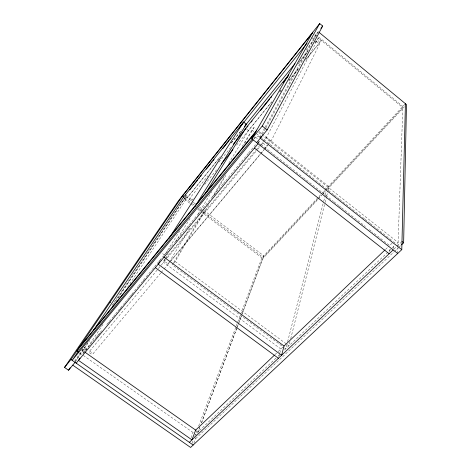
<?xml version="1.0" encoding="UTF-8"?>
<svg xmlns="http://www.w3.org/2000/svg" width="471" height="471" viewBox="0 0 471 471"><rect width="100%" height="100%" fill="white"/><g stroke="black" fill="none" stroke-linecap="round" stroke-linejoin="round"><path stroke-width="0.35" stroke-dasharray="2.35 1.77" d="M397.707 253.492L397.913 247.611M397.936 246.875L402.858 106.452L314.811 33.806M393.238 248.57L393.426 244.496M389.258 251.685L389.452 248.27M289.995 341.575L288.911 345.855L287.145 344.548M290.713 338.72L324.908 203.166M325.09 202.453L326.527 196.743M326.709 196.03L327.969 191.038M328.146 190.319L329.046 186.757L259.191 131.621M286.863 344.578L285.767 348.834L284.59 347.957M287.593 341.734L323.553 201.9M323.736 201.194L325.196 195.512M325.379 194.806L326.109 191.968M278.944 356.282L279.65 353.639M279.827 352.973L280.887 349.005L160.841 260.286M193.917 443.052L195.871 437.818M197.543 433.32L199.857 427.126M201.394 422.999L236.56 328.746M236.819 328.063L238.102 324.619M238.361 323.93L241.44 315.676M241.694 314.987L263.772 255.824L204.084 210.513M197.973 432.413L199.769 427.603M201.564 422.793L237.178 327.292M237.437 326.609L238.715 323.171M238.974 322.488L241.276 316.3M242.3 313.556L262.8 258.591L317.866 199.557M192.133 443.329L193.422 439.896M194.717 436.458L197.125 430.047M198.68 425.914L236.036 326.562M236.295 325.873L261.858 257.878L405.425 103.697M191.102 437.777L193.092 432.561M268.211 144.626L271.043 141.253L321.222 40.73L318.243 38.275L315.028 42.266M263.059 141.512L266.351 137.55L318.243 38.275M258.373 143.102L259.368 141.265M262.406 134.335L265.562 128.524M265.915 127.876L317.848 32.269M259.468 137.479L264.749 127.835M265.102 127.194L315.8 34.618L319.014 30.609M253.857 138.68L255.229 136.26M173.728 263.195L175.147 261.517L208.624 204.632M214.199 195.153L226.474 174.294M244.696 143.325L253.999 127.523L256.306 129.342M173.434 262.977L172.309 264.873L283.995 347.521M173.805 262.341L204.078 211.085M212.303 197.161L224.638 176.278M242.206 146.534L251.92 130.078L253.999 127.523M165.027 258.92L163.873 260.793L168.129 263.943L168.889 262.683M169.266 262.059L190.478 226.839M198.055 214.258L211.691 191.62M228.735 163.319L248.429 130.62L271.467 102.172M165.415 258.296L168.112 253.922M175.824 241.435L190.484 217.708M179.81 230.819L164.62 255.135L161.942 253.151M159.116 261.652L160.252 259.851M85.716 350.377L103.155 324.113M127.494 287.475L185.904 199.533L220.269 156.743M83.12 353.456L84.274 351.725M75.213 361.469L88.318 341.922M113.305 304.655L184.167 198.962L190.007 203.39M75.048 362.364L89.778 340.362M118.015 298.19L185.945 196.743L180.882 203.06L111.592 306.174M74.689 361.086L83.302 348.269M185.486 196.036A1.478 1.272 33 0 0 188.041 196.79L220.287 156.631M231.343 142.866L241.941 129.672M305.973 49.938L313.804 40.188M231.267 143.049L240.893 131.068M298.944 62.237L309.053 49.685M193.134 198.809L192.209 199.951A1.478 1.266 32.3 0 1 190.237 200.045A1.478 1.266 32.3 0 1 189.86 198.167L207.858 175.842M218.933 162.101L230.931 147.211M297.843 64.191L307.534 52.169M314.916 43.008L316.3 41.289A1.707 1.69 71 0 1 318.679 41.054A1.707 1.69 71 0 1 318.926 43.45L305.514 60.017M204.697 184.532L216.719 169.678M236.607 145.121L272.214 101.141M279.615 91.998L281.464 89.714M288.864 80.576L299.038 68.012M279.756 91.933L281.599 89.655M288.97 80.553L299.109 68.036M305.555 60.07L321.222 40.73M254.134 138.904L255.535 137.196A2.655 2.443 30.9 0 1 259.58 137.332M82.902 353.385L87.606 347.692M88.071 347.127L89.949 344.86M90.414 344.295L92.287 342.028M92.758 341.463L94.63 339.197M95.101 338.631L101.654 330.707M106.805 324.472L112.893 317.113M113.364 316.547L115.236 314.281M115.707 313.715L117.579 311.449M118.044 310.884L124.603 302.953M125.074 302.388L126.946 300.121M127.411 299.556L128.819 297.855M129.284 297.289L138.186 286.533M138.651 285.962L140.529 283.701M140.994 283.136L151.768 270.107M152.233 269.542L154.105 267.275M154.576 266.71L163.472 255.947M163.943 255.382L165.816 253.115M166.287 252.55L174.712 242.359M175.183 241.794L177.055 239.527M177.526 238.962L186.422 228.2M186.893 227.634L188.765 225.368M189.23 224.802L200.004 211.773M200.469 211.208L222.954 184.026M223.419 183.46L225.291 181.194M225.762 180.629L248.241 153.446M248.712 152.881L256.2 143.82M96.508 337.454L98.374 335.199M98.839 334.634L100.241 332.944M108.636 322.794L109.572 321.669M119.834 309.264L121.235 307.569M131.032 295.729L132.433 294.039M143.16 281.069L144.097 279.945M258.296 142.171L259.233 141.041M163.873 260.793L165.28 259.097M165.751 258.532L255.541 150.555M256.012 149.99L259.303 146.034M259.768 145.468L262.588 142.077M160.735 273.015L93.152 353.568A2.143 1.578 29.5 0 1 90.391 353.556A2.143 1.578 29.5 0 1 89.661 351.107L157.926 269.112M158.397 268.547L160.752 265.721M161.223 265.155L166.875 258.367M167.346 257.802L257.272 149.796M257.743 149.23L261.034 145.274M261.505 144.709L262.918 143.013A2.649 2.437 28.7 0 1 263.736 142.389M168.129 263.943L169.077 262.818M170.961 260.569L260.18 154.194M260.657 153.634L263.96 149.696M264.431 149.13L267.734 145.192M161.206 272.456L163.572 269.636M164.043 269.076L169.713 262.318M170.184 261.752L260.451 154.164M260.928 153.599L264.237 149.654M264.708 149.095L267.069 146.275A2.649 2.437 28.7 0 0 267.528 145.374M317.731 198.897L263.171 257.431L202.854 211.673M318.231 198.362L321.234 195.141M323.236 192.992L325.237 190.843M325.738 190.308L402.823 107.606L318.013 37.668M318.372 199.021L321.876 195.265M322.376 194.729L325.379 191.509M327.38 189.36L404.477 106.717M274.976 354.628L277.637 352.102M278.167 351.596L283.513 346.509M385.578 249.377L389.299 245.833M392.072 243.195L389.605 245.544L372.261 231.903M275.965 358.119L198.097 431.842L196.902 430.994M278.096 356.1L279.162 355.087M284.496 350.041L394.892 245.521M397.024 243.501L398.089 242.488L263.318 136.166M393.974 249.077L396.647 246.557M397.183 246.05L400.915 242.518M195.671 438.595L394.015 251.873M394.545 251.373L398.289 247.852M398.825 247.346L400.962 245.332M84.038 347.145L86.37 348.787M89.661 351.107L93.152 353.568M82.502 349.005L85.31 350.983M82.484 350.483L84.28 351.743M79.876 353.009L194.7 433.691M195.235 434.068L196.843 435.198M175.147 261.517L286.556 344.107M184.308 198.326L185.904 199.533M190.59 203.831L193.51 206.051M197.602 209.148L200.522 211.361M201.105 211.809L262.8 258.591M185.686 195L188.041 196.79M189.86 198.167L192.209 199.951M185.633 196.507L193.216 202.259M193.552 202.512L195.547 204.031M199.404 206.957L203.496 210.066M184.697 197.897L191.726 203.231M192.315 203.672L194.07 205.009M198.167 208.117L202.265 211.226M246.751 129.295L248.429 130.62M255.535 137.196L258.661 139.657M262.918 143.013L267.069 146.275M257.796 141.889L269.936 151.438M270.513 151.892L272.827 153.711M273.404 154.164L302.888 177.349M303.465 177.803L305.779 179.622M306.356 180.075L333.527 201.447M334.11 201.9L338.731 205.533M339.308 205.992L341.045 207.352M341.622 207.811L365.325 226.451M369.37 229.63L371.684 231.449M266.351 137.55L271.043 141.253M258.714 132.534L262.747 135.713M251.92 130.078L254.228 131.892M256.53 133.711L260.439 136.867M260.563 136.89L333.839 194.717M334.416 195.171L339.043 198.815M339.62 199.274L362.382 217.213M362.735 217.496L364.472 218.862M365.049 219.315L369.67 222.96M370.253 223.419L392.79 241.181M393.367 241.641L395.104 243.007M311.631 37.444L314.263 39.611M316.3 41.289L318.926 43.45M314.622 34.866L317.448 37.197M313.869 37.103A1.713 1.684 72.4 0 1 314.622 38.81M86.552 349.517A2.149 1.578 30 0 1 83.567 348.587"/><path stroke-width="0.71" d="M401.498 244.832L403.635 242.818L406.479 104.568L318.767 32.093M72.758 365.137L190.584 447.45L401.781 249.671L405.425 103.697M256.654 142.625L267.151 129.919L322.688 26.017L319.709 23.55L178.25 201.07L64.521 367.439L68.542 370.235L75.048 362.364M261.352 136.272L260.298 138.209L401.781 249.671M262.253 126.051L319.709 23.55M397.707 253.492L251.785 138.798L312.838 32.175M205.138 193.981L245.632 128.412L288.835 74.789M159.698 261.817L158.203 264.207L281.617 355.246L284.037 346.008L163.661 256.878M194.994 206.51L246.392 124.22L243.578 122.007L183.248 197.52L93.287 330.595M169.054 238.344L243.578 122.007M80.046 358.078L78.51 360.386L191.968 439.879L195.665 430.111L84.874 352.143M68.542 370.235L70.179 367.798M110.155 302.517L110.373 302.229M64.721 367.18L64.539 367.451L70.997 359.532L183.301 194.735M312.361 33.005L182.359 196.119L184.114 197.455M189.813 189.842L197.596 180.105M198.515 178.956L199.427 177.814M200.346 176.666L201.258 175.518M206.298 169.219L210.419 164.061M211.338 162.919L212.25 161.771M213.169 160.623L214.081 159.481M222.783 148.595L229.194 140.57M230.113 139.428L231.031 138.28M239.274 127.971L307.057 43.179M320.851 28.313L322.688 26.017M245.161 125.657L294.917 63.709M244.555 126.505L246.392 124.22M233.239 144.35L246.156 128.318M247.081 127.17L248.005 126.028M251.231 122.018L252.156 120.876M260.463 110.567L269.695 99.116M270.613 97.974L271.537 96.826M283.077 82.513L288.152 76.214M221.341 163.967L232.904 149.69M78.892 347.951L256.407 130.714M255.235 132.763L76.879 350.901L78.681 352.167M251.785 138.798L262.235 126.034L267.151 129.919M252.403 138.957L78.015 351.702L72.157 360.344L253.174 139.893M76.202 363.17L258.043 143.714M195.218 430.535L274.446 355.134M284.019 346.026L385.048 249.883M189.36 442.34L393.173 249.924M70.997 359.532L193.181 445.018M155.348 267.658L278.414 358.266M254.422 148.088L389.14 253.734M401.987 241.511L403.635 242.818M185.55 195.224A1.478 1.272 33 0 1 185.686 195"/></g></svg>
